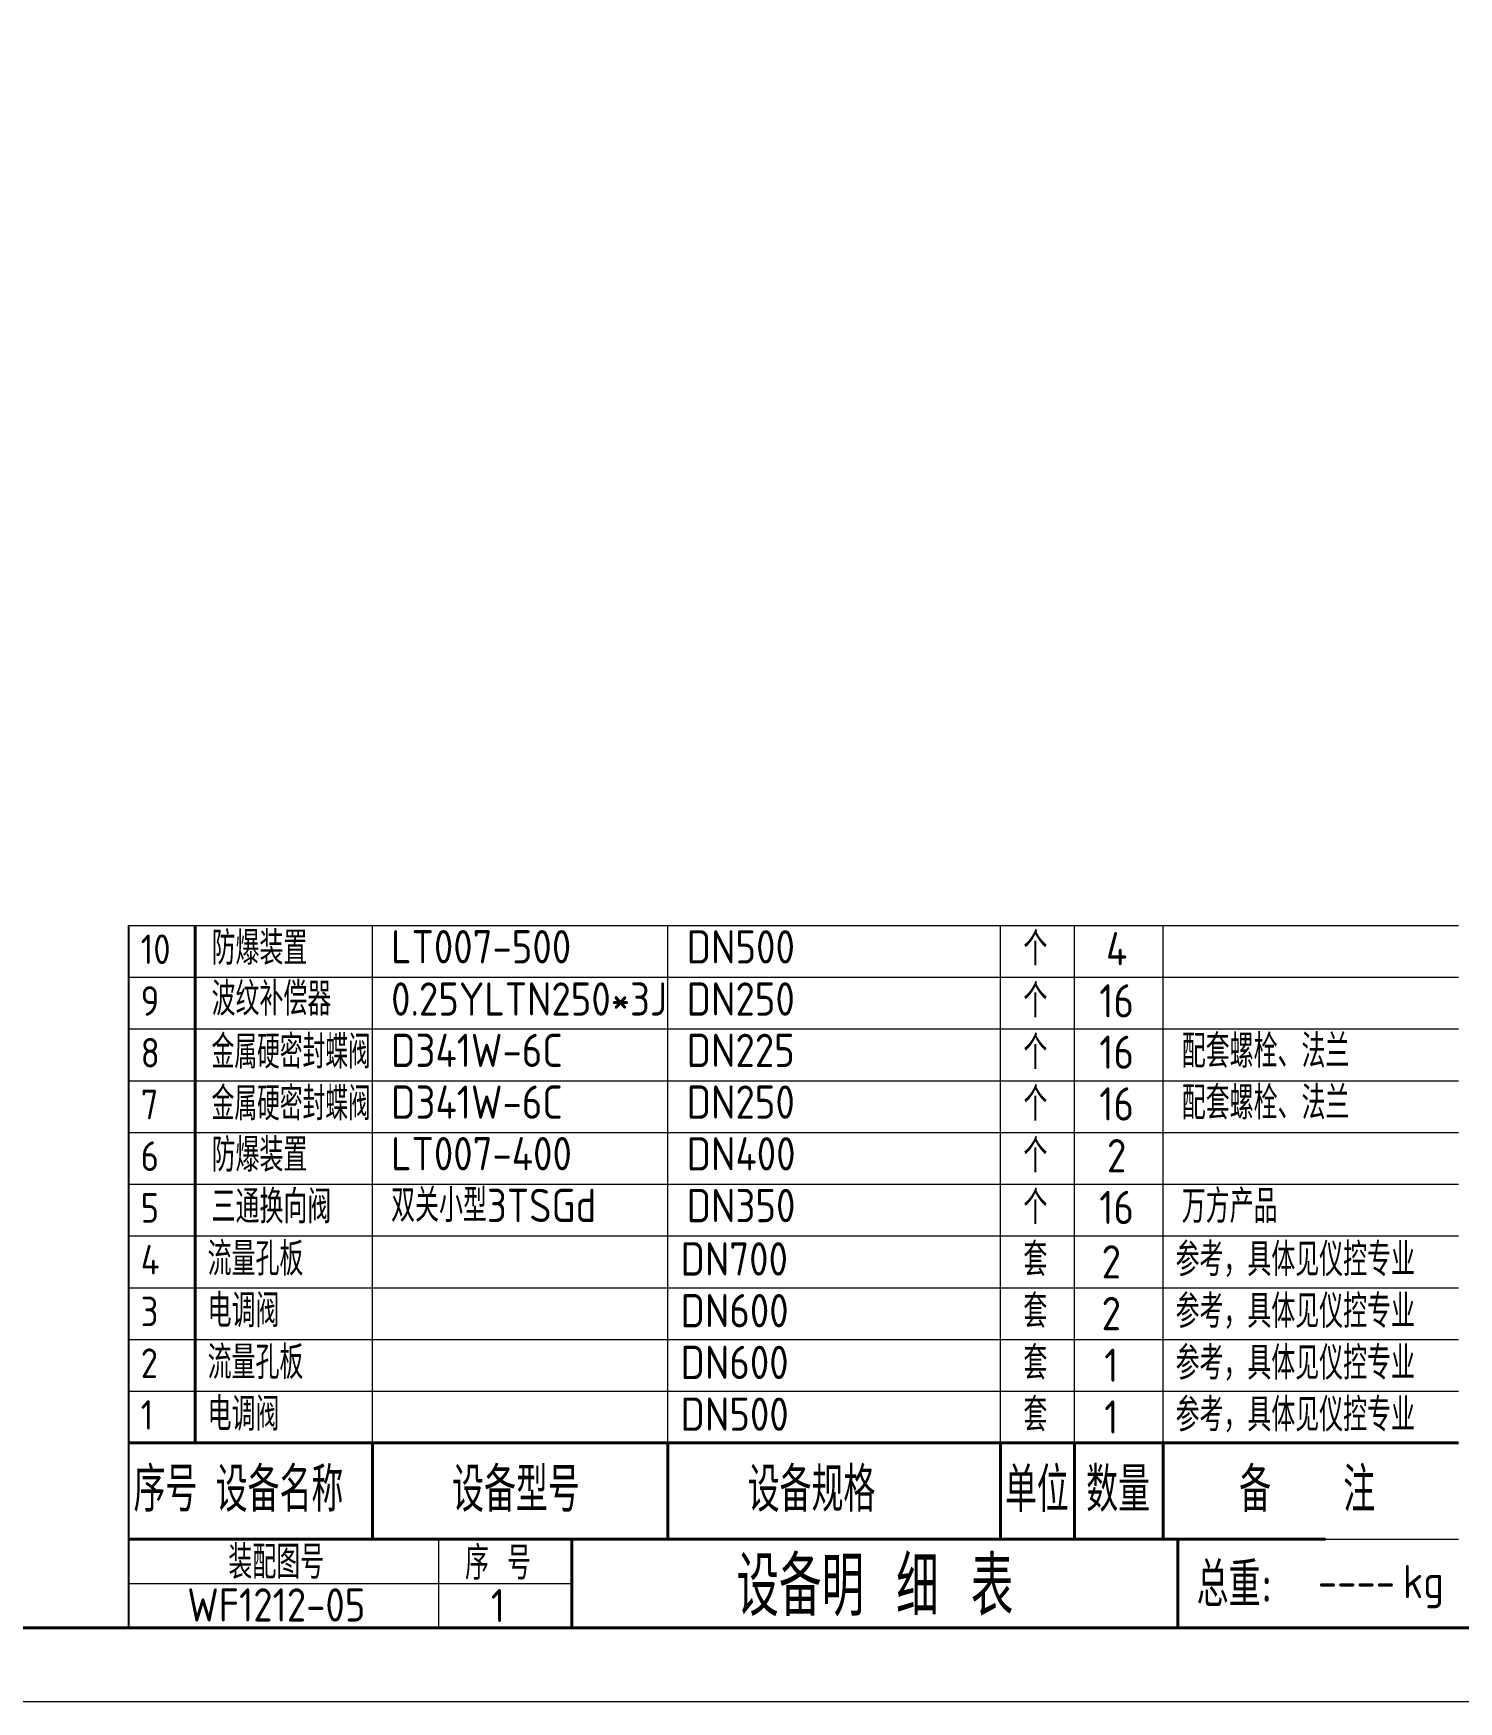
# Model space of a CAD drawing. Header units: millimetres. Extents: x 188205 to 604756, y -401673 to 15123.
# Drawn here: x 372487 to 385024, y -379286 to -364616 of the extents above; entities that cross this region are included whole.
import ezdxf
from ezdxf.enums import TextEntityAlignment as Align

# ---------------------------------------------------------------- set-up
doc = ezdxf.new("R2010")
doc.units = ezdxf.units.MM
doc.header["$LTSCALE"] = 500
for name, color, linetype, lineweight in [('BIAOZHU', 3, 'Continuous', 25), ('SHI', 7, 'Continuous', 40), ('WEN', 3, 'Continuous', 20), ('XI', 2, 'Continuous', 20)]:
    doc.layers.add(name, color=color, linetype=linetype, lineweight=lineweight)
doc.styles.add('GB', font='gbenor.shx', dxfattribs={"bigfont": 'gbcbig.shx'})

msp = doc.modelspace()

# ---------------------------------------------------------------- linework, layer by layer
at = {"layer": 'BIAOZHU'}
msp.add_line((373323.635, -372460.955), (373323.635, -378635.955), dxfattribs=at)
at = {"layer": 'SHI'}
for p, q in [((373908.636, -377010.955), (373908.636, -372460.955)), ((373323.636, -377010.955), (385023.636, -377010.955)), ((375468.636, -377855.955), (375468.636, -377010.955)), ((378068.636, -377855.955), (378068.636, -377010.955)), ((380993.636, -377855.955), (380993.636, -377010.955)), ((381643.636, -377855.955), (381643.636, -377010.955)), ((382423.636, -377855.955), (382423.636, -377010.955)), ((373323.635, -377855.955), (383853.636, -377855.955)), ((377223.635, -378635.955), (377223.635, -377855.955)), ((382553.635, -378635.955), (382553.635, -377855.955)), ((373323.635, -378635.955), (385023.636, -378635.955)), ((373323.636, -378635.955), (385023.636, -378635.955))]:
    msp.add_line(p, q, dxfattribs=at)
msp.add_lwpolyline([(344333.636, -378635.955), (396723.636, -378635.955), (396723.636, -341325.955), (344333.636, -341325.955)], close=True, dxfattribs=at)
at = {"layer": 'XI'}
for p, q in [((373323.634, -372460.955), (385023.635, -372460.955)), ((375468.635, -377010.955), (375468.637, -372460.955)), ((378068.636, -377010.955), (378068.636, -372460.955)), ((380993.635, -377010.955), (380993.637, -372460.955)), ((381643.635, -377010.955), (381643.637, -372460.955)), ((382423.635, -377010.955), (382423.637, -372460.955)), ((373323.634, -372915.955), (385023.635, -372915.955)), ((373323.634, -373370.955), (385023.635, -373370.955)), ((373323.634, -373825.955), (385023.635, -373825.955)), ((373323.634, -374280.955), (385023.635, -374280.955)), ((373323.634, -374735.955), (385023.635, -374735.955)), ((373323.634, -375190.955), (385023.635, -375190.955)), ((373323.634, -375645.955), (385023.635, -375645.955)), ((373323.634, -376100.955), (385023.635, -376100.955)), ((373323.636, -376555.955), (385023.636, -376555.955)), ((373323.635, -377855.955), (385023.636, -377855.955)), ((373323.635, -377855.955), (383853.637, -377855.955)), ((376053.635, -378635.955), (376053.635, -377855.955)), ((373323.635, -378245.955), (377223.635, -378245.955)), ((373323.635, -378635.955), (385023.636, -378635.955)), ((373323.635, -378635.955), (385023.635, -378635.955)), ((373323.635, -378635.955), (385023.635, -378635.955)), ((373323.636, -378635.955), (385023.635, -378635.955)), ((376923.636, -378635.955), (385023.636, -378635.955))]:
    msp.add_line(p, q, dxfattribs=at)
msp.add_lwpolyline([(342708.636, -379285.955), (397373.636, -379285.955), (397373.636, -340675.955), (342708.636, -340675.955)], close=True, dxfattribs=at)

# ---------------------------------------------------------------- texts
at = {"layer": 'BIAOZHU', "style": 'GB'}
msp.add_text('备   注', height=390, dxfattribs=at).set_placement((383691.135, -377400.955), align=Align.MIDDLE)
at = {"layer": 'SHI', "style": 'GB'}
for s, p in [('10', (373430.921, -372799.654)), ('9', (373430.921, -373254.654)), ('8', (373430.921, -373709.654)), ('7', (373430.921, -374164.654)), ('6', (373430.921, -374619.654)), ('5', (373430.921, -375074.654)), ('4', (373430.92, -375529.654)), ('3', (373430.921, -375984.654)), ('2', (373430.921, -376439.654)), ('1', (373430.921, -376894.654))]:
    msp.add_text(s, height=260, dxfattribs=at).set_placement(p)
at = {"layer": 'WEN', "style": 'GB'}
for s, p in [('防爆装置', (374054.347, -372805.701)), ('LT007-500', (375633.493, -372793.74)), ('DN500', (378233.493, -372795.038)), ('波纹补偿器', (374054.347, -373252.753)), ('0.25YLTN250*3J', (375633.492, -373253.539)), ('DN250', (378233.492, -373253.539)), ('D341W-6C', (375633.492, -373705.038)), ('DN225', (378233.492, -373705.038)), ('配套螺栓、法兰', (382588.493, -373712.048)), ('D341W-6C', (375633.492, -374160.038)), ('DN250', (378233.492, -374160.038)), ('配套螺栓、法兰', (382588.493, -374167.048)), ('防爆装置', (374054.347, -374625.701)), ('LT007-400', (375633.493, -374613.74)), ('DN400', (378233.493, -374615.038)), ('三通换向阀', (374054.347, -375080.701)), ('双关小型3TSGd', (375633.493, -375068.74)), ('DN350', (378233.493, -375070.038)), ('万方产品', (382588.493, -375077.048)), ('流量孔板', (374019.136, -375539.199)), ('DN700', (378179.136, -375539.199)), ('电调阀', (374019.136, -375994.199)), ('DN600', (378179.136, -375994.199)), ('流量孔板', (374019.136, -376449.199)), ('DN600', (378179.136, -376449.199)), ('电调阀', (374019.136, -376904.199)), ('DN500', (378179.136, -376904.199)), ('kg', (384532.59, -378375.955))]:
    msp.add_text(s, height=292.5, dxfattribs=at).set_placement(p)
for s, p in [('个', (381300.455, -372666.312)), ('4', (382015.455, -372665.038)), ('个', (381300.454, -373123.539)), ('16', (382015.454, -373123.539)), ('个', (381300.454, -373576.312)), ('16', (382015.454, -373575.038)), ('个', (381300.454, -374031.312)), ('16', (382015.454, -374030.038)), ('个', (381300.455, -374486.312)), ('2', (382015.455, -374485.038)), ('个', (381300.455, -374941.312)), ('16', (382015.455, -374940.038)), ('套', (381300.454, -375398.531)), ('参考，具体见仪控专业', (383586.646, -375398.531)), ('套', (381300.454, -375853.531)), ('参考，具体见仪控专业', (383586.646, -375853.531)), ('套', (381300.454, -376308.531)), ('参考，具体见仪控专业', (383586.646, -376308.531)), ('套', (381300.454, -376763.531)), ('参考，具体见仪控专业', (383586.646, -376763.531))]:
    msp.add_text(s, height=292.5, dxfattribs=at).set_placement(p, align=Align.MIDDLE_CENTER)
at = {"layer": 'WEN', "style": 'GB', "width": 0.95}
for p in [(374054.347, -373718.569), (374054.347, -374173.569)]:
    msp.add_text('金属硬密封蝶阀', height=292.5, dxfattribs=at).set_placement(p)
at = {"layer": 'WEN', "style": 'GB'}
for s, height, p in [('2', 292.5, (381968.635, -375418.447)), ('2', 292.5, (381968.635, -375873.447)), ('1', 292.5, (381968.635, -376328.447)), ('1', 292.5, (381968.635, -376783.447)), ('序号', 390, (373648.636, -377398.929)), ('设备名称', 390, (374651.744, -377400.955)), ('设备型号', 390, (376731.706, -377400.955)), ('设备规格', 390, (379331.706, -377400.955)), ('单位', 390, (381313.141, -377400.955)), ('数量', 390, (382028.141, -377400.955)), ('装配图号', 292.5, (374623.635, -378045.159)), ('序 号', 292.5, (376573.635, -378050.955)), ('设备明 细 表', 520, (379888.635, -378245.955)), ('总重:', 390, (383054.135, -378236.495)), ('WF1212-05', 292.5, (374623.635, -378435.159)), ('1', 292.5, (376573.635, -378440.955))]:
    msp.add_text(s, height=height, dxfattribs=at).set_placement(p, align=Align.MIDDLE)
msp.add_text('----', height=292.5, dxfattribs=at).set_placement((384463.511, -378375.955), align=Align.RIGHT)

doc.saveas('drawing.dxf')
